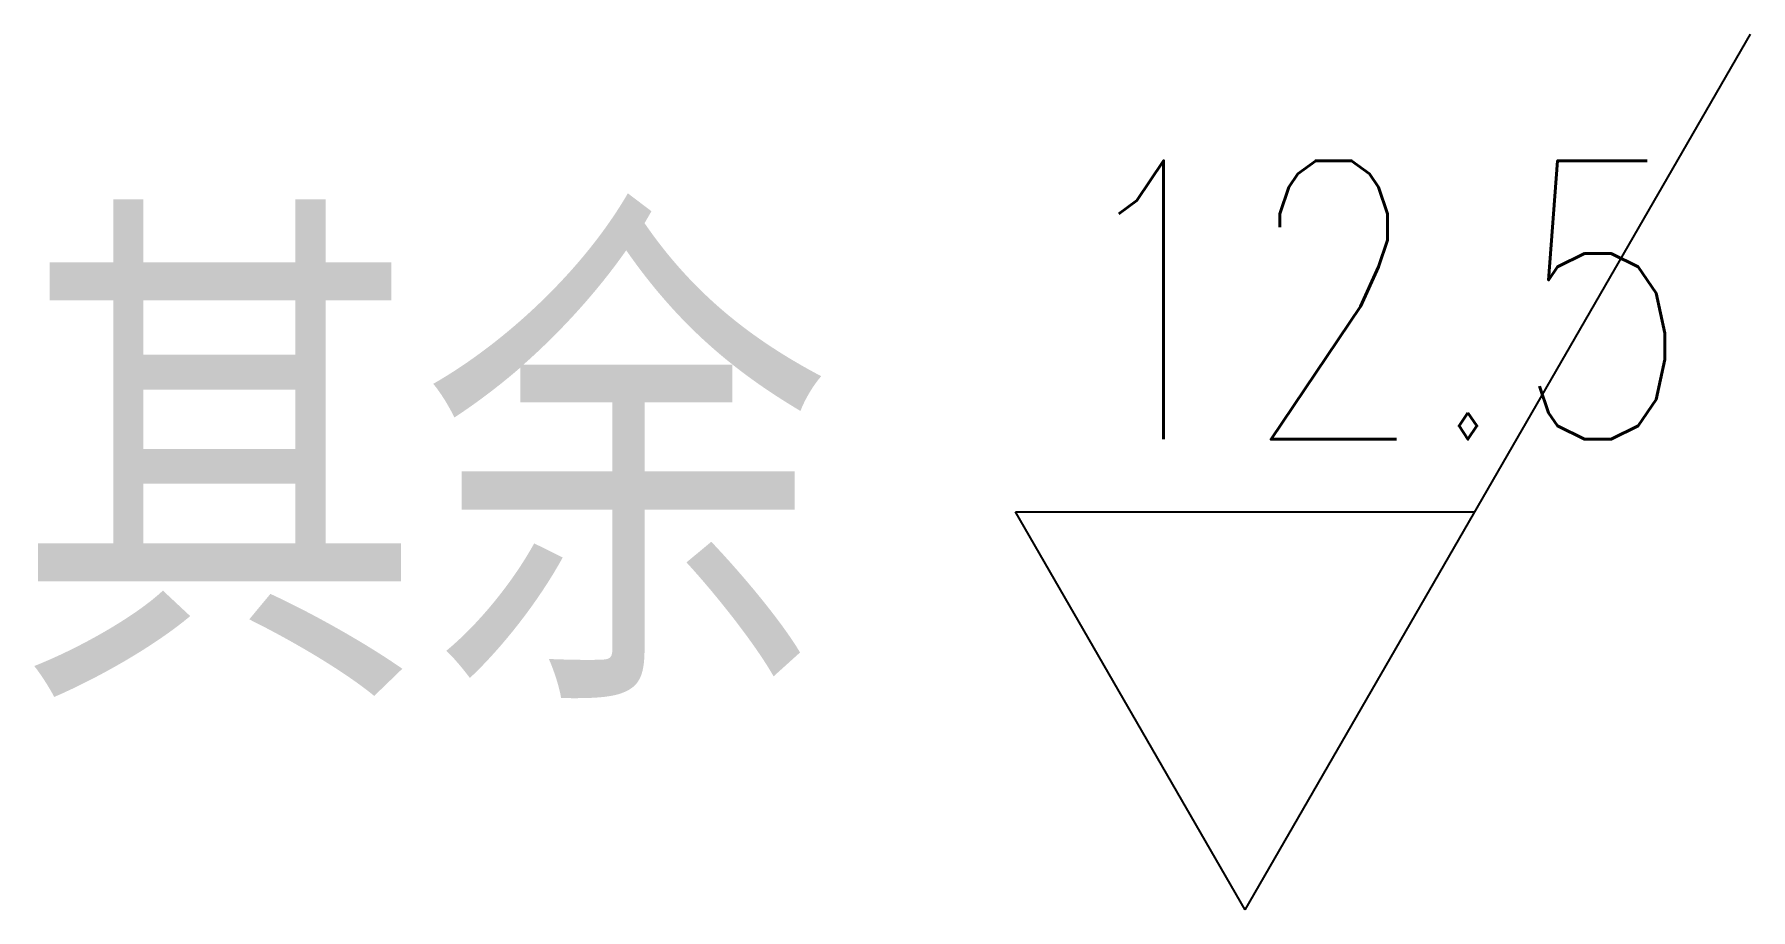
# Model space of a CAD drawing. Header units: inches. Extents: x -636 to 5660, y -1140 to 588.
# Drawn here: x -428.34 to -406.78, y -723.95 to -712.95 of the extents above.
import ezdxf

# ---------------------------------------------------------------- set-up
doc = ezdxf.new("R2010")
doc.units = ezdxf.units.IN
doc.header["$MEASUREMENT"] = 0
doc.linetypes.add('CENTER2', pattern=[28.575, 19.05, -3.175, 3.175, -3.175])
doc.layers.add('cushixian', color=4, linetype='Continuous', lineweight=50)
doc.layers.add('图层2', color=50, linetype='CENTER2')
doc.styles.get("Standard").update_dxf_attribs({"font": 'txt.shx', "width": 0.75, "bigfont": 'gbcbig.shx'})

msp = doc.modelspace()

# ---------------------------------------------------------------- linework, layer by layer
at = {"layer": '图层2', "color": 0, "linetype": 'ByBlock', "lineweight": -3}
for p, q in [((-413.13, -723.953), (-406.779, -712.953)), ((-413.13, -723.953), (-416.016, -718.953)), ((-416.016, -718.953), (-410.243, -718.953))]:
    msp.add_line(p, q, dxfattribs=at)

# ---------------------------------------------------------------- texts
at = {"layer": 'cushixian', "color": 0, "lineweight": -3, "ltscale": 0.1, "insert": (-428.574, -715.748), "char_height": 5, "width": 40.337, "attachment_point": 1}
msp.add_mtext('{\\fFangSong_GB2312|b0|i0|c134|p49;其余}', dxfattribs=at)
at = {"layer": '图层2', "color": 0, "linetype": 'ByBlock', "lineweight": -3, "insert": (-415.393, -714.541), "char_height": 3.5, "width": 29.78686, "attachment_point": 1}
msp.add_mtext('12.5', dxfattribs=at)

doc.saveas('drawing.dxf')
